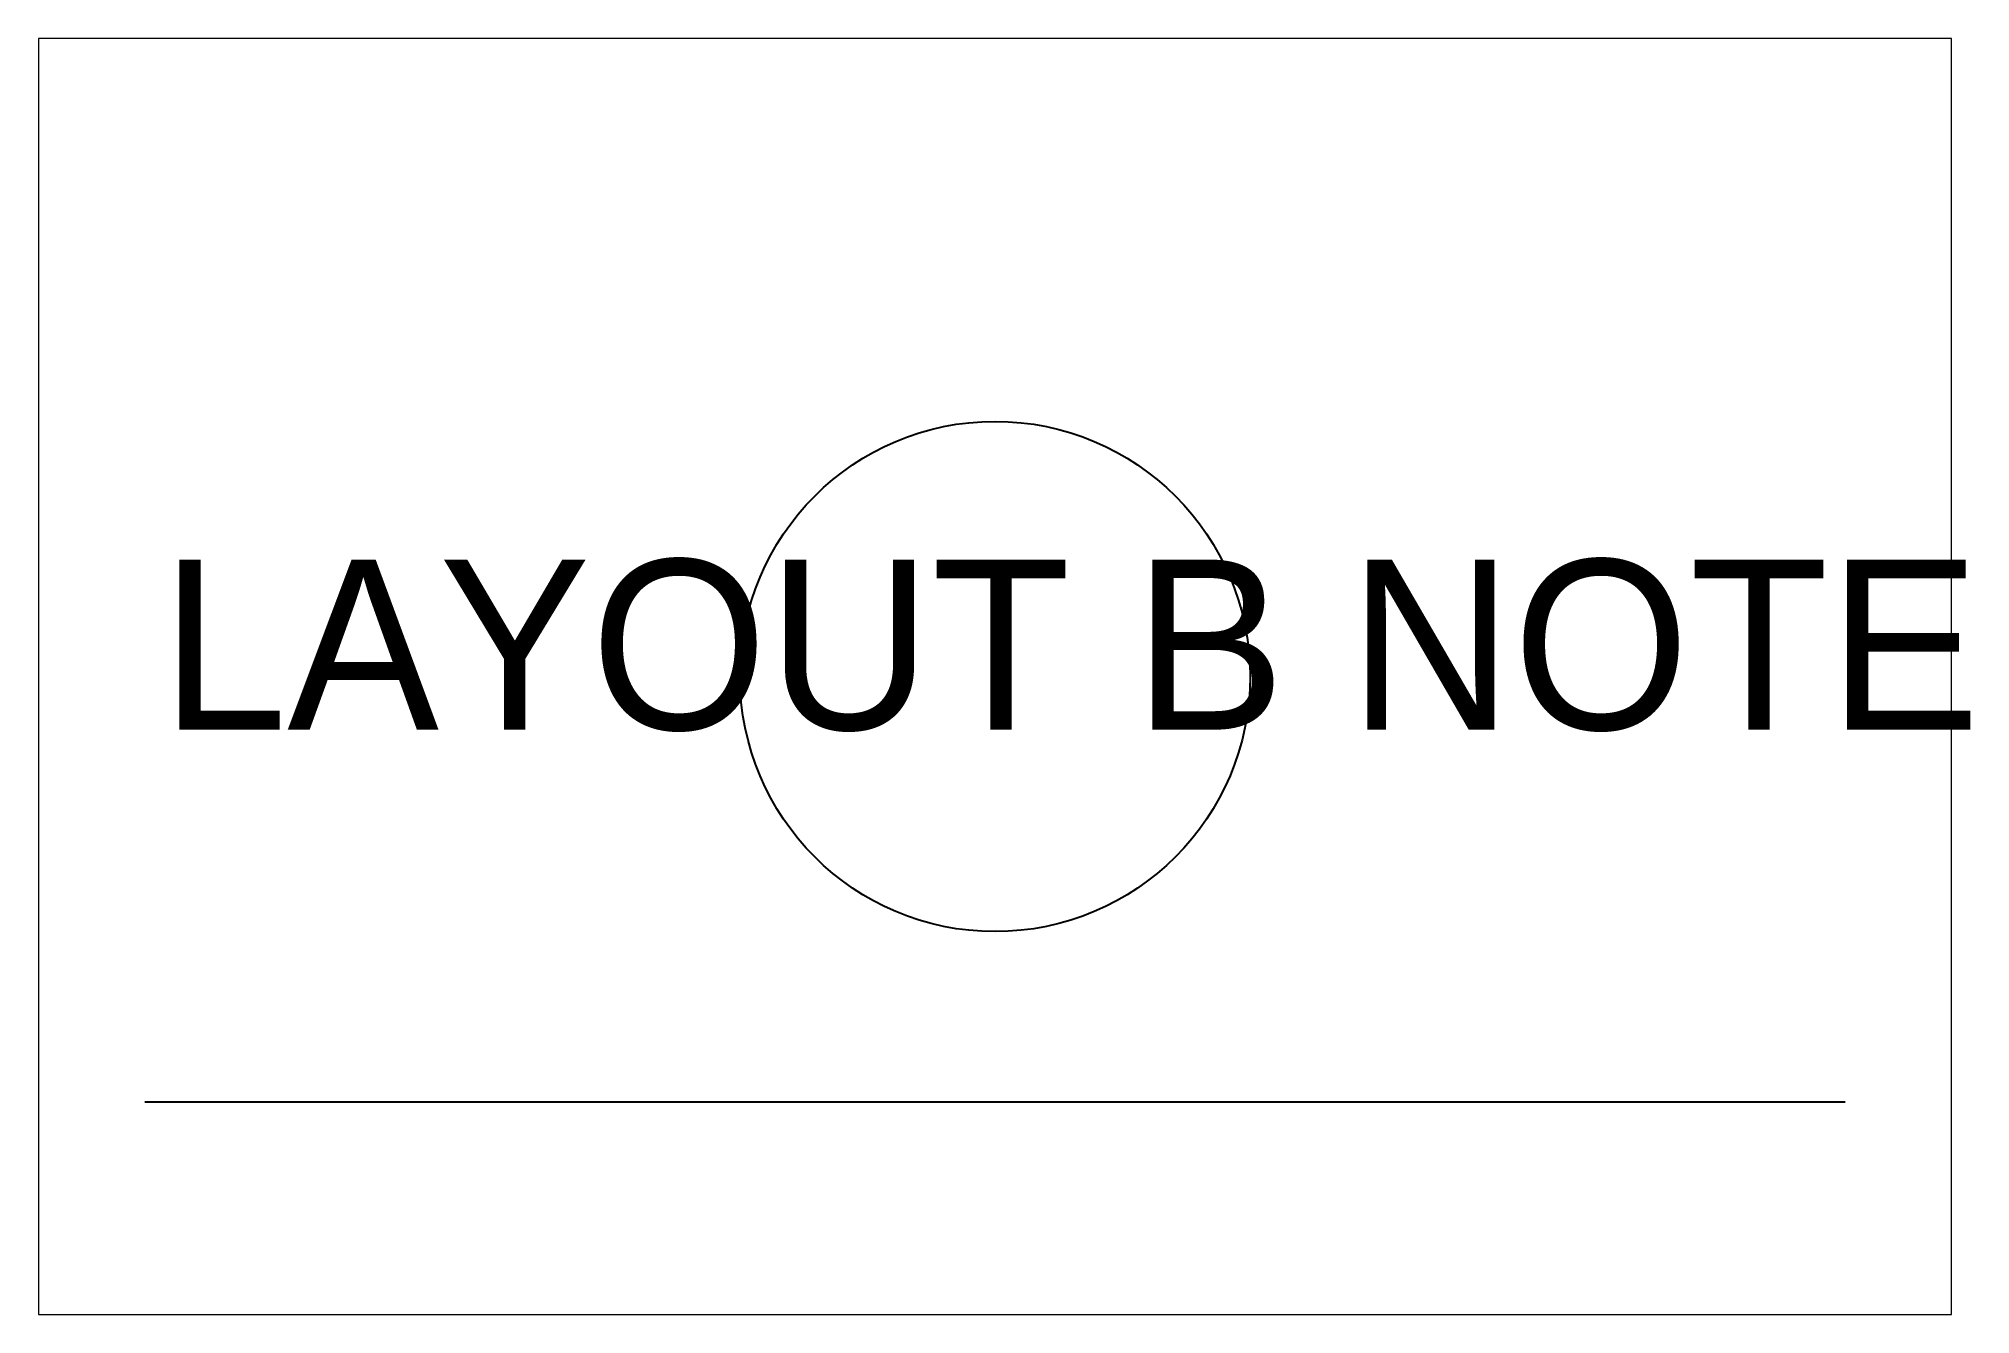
# Paper-space layout 'LayoutB' of a CAD drawing. Header units: metres. Extents: x 58 to 240, y 45 to 165.
# The model-space entities are those that its viewports show. They can reach past a viewport. Long polylines and large blocks are cut down to what shows.
import ezdxf

# ---------------------------------------------------------------- set-up
doc = ezdxf.new("R2010")
doc.units = ezdxf.units.M
doc.layers.add('MODEL_LAYER', color=2, linetype='Continuous')
doc.layers.add('PAPER_B', color=5, linetype='Continuous')

msp = doc.modelspace()

# ---------------------------------------------------------------- linework, layer by layer
at = {"layer": 'MODEL_LAYER'}
msp.add_line((0, 0), (40, 0), dxfattribs=at)
msp.add_circle((20, 10), 6, dxfattribs=at)

psp = doc.layouts.new('LayoutB')

# ---------------------------------------------------------------- texts
at = {"layer": 'PAPER_B'}
psp.add_text('LAYOUT B NOTE', height=16, dxfattribs=at).set_placement((70, 100))

# ---------------------------------------------------------------- viewports
at = {"layer": 'VIEWPORTS'}
psp.add_viewport(center=(148.5, 105), size=(180, 120), view_center_point=(20, 10), view_height=30, dxfattribs=at)

doc.saveas('drawing.dxf')
